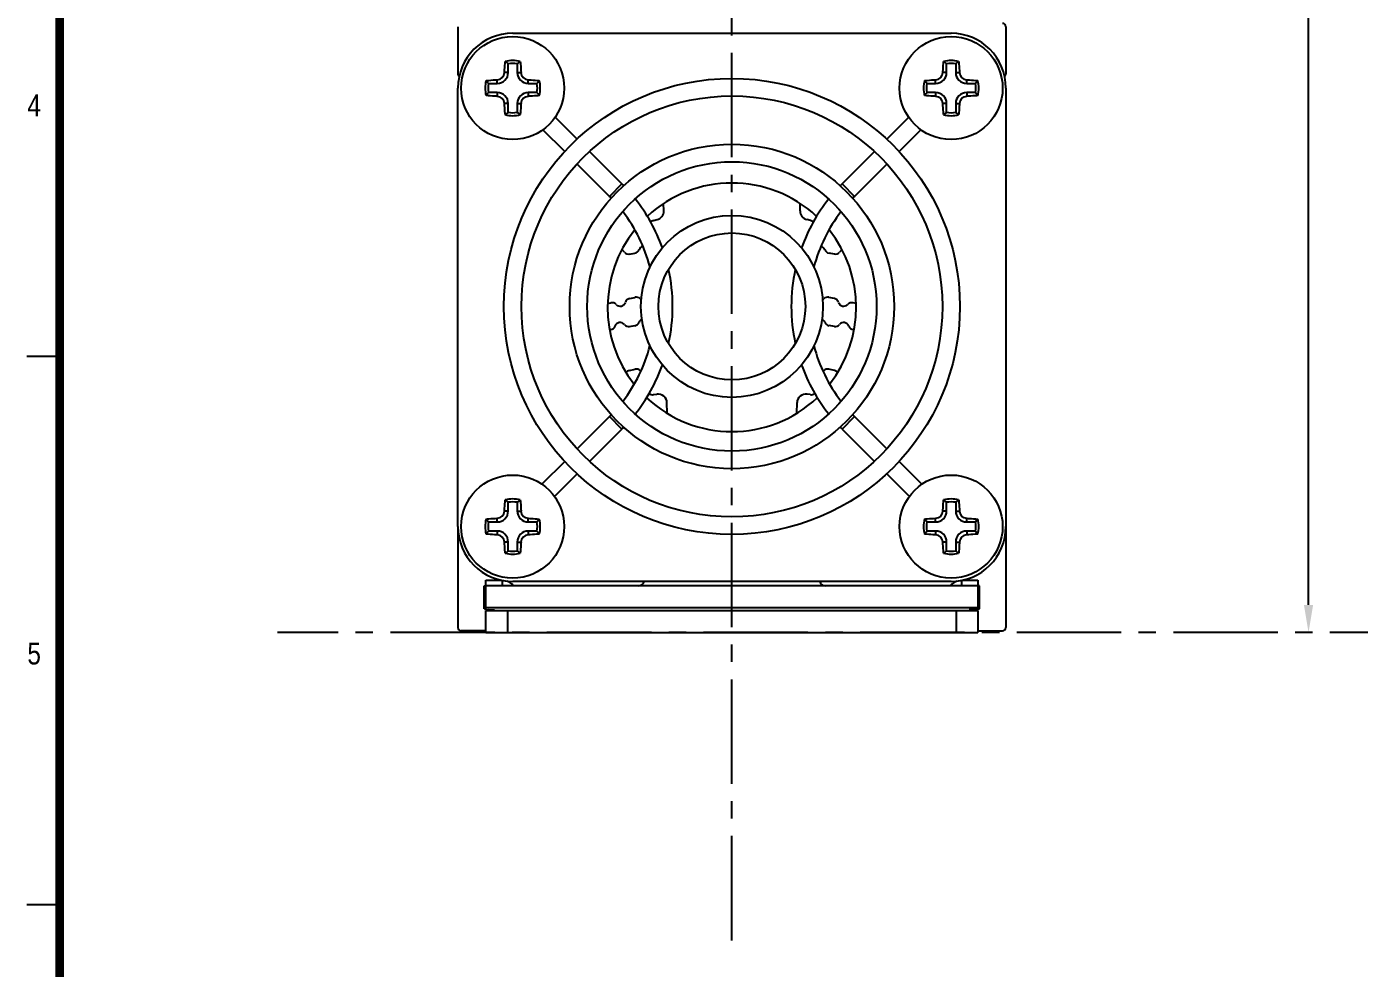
# Model space of a CAD drawing. Extents: x -1638 to -494, y -74 to 314.
# Drawn here: x -1050.8 to -929.2, y 24.3 to 110.2 of the extents above; entities that cross this region are included whole.
import ezdxf

# ---------------------------------------------------------------- set-up
doc = ezdxf.new("R2010")
doc.units = 0
doc.header["$PDMODE"] = 3
doc.header["$PDSIZE"] = 0.7
doc.linetypes.add('CENTER', pattern=[17.8, 10.75, -2.35, 2.35, -2.35])
doc.linetypes.add('CENTER2', pattern=[28.575, 19.05, -3.175, 3.175, -3.175])
doc.layers.get('0').update_dxf_attribs({"linetype": 'CONTINUOUS'})
doc.layers.get('DEFPOINTS').update_dxf_attribs({"linetype": 'CONTINUOUS'})
for name, color, linetype in [('3', 112, 'CENTER'), ('BRKT_HEATSINDXF_CONTINUOUS', 7, 'CONTINUOUS'), ('DIM', 1, 'CONTINUOUS'), ('FAN50X50X10_DXF_CONTINUOUS', 7, 'CONTINUOUS'), ('FAN_GRILL50_DXF_CONTINUOUS', 7, 'CONTINUOUS'), ('HEATSINK1040DXF_CONTINUOUS', 7, 'CONTINUOUS'), ('TH_T4X20-CUTDXF_CONTINUOUS', 7, 'CONTINUOUS')]:
    doc.layers.add(name, color=color, linetype=linetype)
doc.styles.add('OMI-1', font='arial.ttf', dxfattribs={"oblique": 1, "height": 3})
doc.styles.get("Standard").update_dxf_attribs({"font": 'gulim.ttc', "width": 0.8, "height": 2})
doc.dimstyles.new('1', dxfattribs={"dimtxt": 5, "dimasz": 2.5, "dimexe": 0.8, "dimexo": 0.3, "dimgap": 0.5, "dimtad": 1, "dimtoh": 1, "dimdec": 1, "dimzin": 0, "dimtxsty": 'OMI-1', "dimcen": 0, "dimclrd": 256, "dimclre": 256, "dimclrt": 256, "dimazin": 3, "dimtfac": 0.8, "dimtdec": 1, "dimtix": 1, "dimtmove": 0, "dimatfit": 3, "dimtolj": 1, "dimtzin": 0})

# ---------------------------------------------------------------- blocks, each defined once
blk = doc.blocks.new('*D2262')
at = {"layer": 'DEFPOINTS', "color": 0}
for p in [(-933.8, 180.63), (-889.49, 180.63), (-933.8, 54.93)]:
    blk.add_point(p, dxfattribs=at)
at = {"layer": 'DIM'}
for p, q in [((-889.79, 180.63), (-934.6, 180.63)), ((-933.8, 57.43), (-933.8, 178.13)), ((-934.1, 54.93), (-934.6, 54.93))]:
    blk.add_line(p, q, dxfattribs=at)
for points in [[(-933.38, 178.13), (-934.22, 178.13), (-933.8, 180.63)], [(-934.22, 57.43), (-933.38, 57.43), (-933.8, 54.93)]]:
    blk.add_solid(points, dxfattribs=at)
at = {"layer": 'DIM', "insert": (-935.83, 117.78), "char_height": 3, "attachment_point": 5, "rotation": 90, "style": 'OMI-1'}
blk.add_mtext('\\A1;\\A1;129.45', dxfattribs=at)

msp = doc.modelspace()

# ---------------------------------------------------------------- linework, layer by layer
for p, q in [((-1047.75, 80.08), (-1050.75, 80.08)), ((-1047.75, 30.08), (-1050.75, 30.08))]:
    msp.add_line(p, q)
at = {"const_width": 0.8}
msp.add_lwpolyline([(-497.75, 310.08), (-1047.75, 310.08), (-1047.75, -69.92), (-497.75, -69.92)], close=True, dxfattribs=at)
at = {"layer": '3', "linetype": 'CENTER2', "ltscale": 0.5}
for p, q in [((-986.41, 26.83), (-986.41, 209.46)), ((-579.42, 54.93), (-1027.86, 54.93))]:
    msp.add_line(p, q, dxfattribs=at)
at = {"layer": 'BRKT_HEATSINDXF_CONTINUOUS', "color": 7, "linetype": 'CONTINUOUS'}
for p, q in [((-1008.86, 59.68), (-1007.4, 59.68)), ((-1008.86, 56.98), (-1008.86, 59.68)), ((-1007.36, 59.67), (-1007.36, 59.18)), ((-965.46, 59.67), (-965.46, 59.18)), ((-965.41, 59.68), (-963.96, 59.68)), ((-963.96, 59.68), (-963.96, 56.98)), ((-963.96, 59.18), (-1008.86, 59.18)), ((-963.96, 57.18), (-1008.86, 57.18)), ((-1008.86, 56.98), (-1008.06, 56.98)), ((-1008.86, 56.93), (-963.96, 56.93)), ((-1008.86, 54.93), (-1008.86, 56.93)), ((-1008.06, 56.93), (-1008.06, 56.98)), ((-1006.86, 54.93), (-1006.86, 56.93)), ((-965.96, 56.93), (-965.96, 54.93)), ((-963.96, 56.98), (-964.76, 56.98)), ((-964.76, 56.93), (-964.76, 56.98)), ((-963.96, 56.93), (-963.96, 54.93)), ((-1008.86, 54.93), (-963.96, 54.93))]:
    msp.add_line(p, q, dxfattribs=at)
for centre, start, end in [((-1007.33, 58.48), 35.6853, 70.4772), ((-965.48, 58.48), 109.5228, 144.3147)]:
    msp.add_arc(centre, 1.2, start, end, dxfattribs=at)
at = {"layer": 'FAN50X50X10_DXF_CONTINUOUS', "color": 7, "linetype": 'CONTINUOUS'}
for p, q in [((-1006.41, 109.58), (-966.41, 109.58)), ((-1011.41, 64.58), (-1011.41, 104.58)), ((-961.41, 104.58), (-961.41, 64.58)), ((-966.41, 59.58), (-1006.41, 59.58))]:
    msp.add_line(p, q, dxfattribs=at)
for centre, radius, start, end in [((-1006.41, 104.58), 5, 90, 180), ((-966.41, 104.58), 5, 0, 90), ((-986.41, 84.58), 11.34, 47.0323, 132.9677), ((-986.41, 84.58), 11.34, 141.4042, 218.215), ((-986.41, 84.58), 11.34, 321.785, 38.5958), ((-986.41, 84.58), 11.34, 226.6417, 313.3583), ((-1006.41, 64.58), 5, 180, 270), ((-966.41, 64.58), 5, 270, 0)]:
    msp.add_arc(centre, radius, start, end, dxfattribs=at)
at = {"layer": 'FAN_GRILL50_DXF_CONTINUOUS', "color": 7, "linetype": 'CONTINUOUS'}
for p, q in [((-1000.53, 99.91), (-1002.54, 101.92)), ((-972.28, 99.91), (-970.28, 101.92)), ((-1001.66, 98.78), (-1003.65, 100.77)), ((-971.15, 98.78), (-969.16, 100.77)), ((-996.45, 95.83), (-999.4, 98.78)), ((-976.36, 95.83), (-973.41, 98.78)), ((-997.58, 94.7), (-1000.53, 97.65)), ((-975.23, 94.7), (-972.28, 97.65)), ((-996.45, 95.83), (-997.58, 94.7)), ((-976.36, 95.83), (-975.23, 94.7)), ((-997.58, 74.61), (-1000.53, 71.66)), ((-996.45, 73.48), (-997.58, 74.61)), ((-976.36, 73.48), (-975.23, 74.61)), ((-975.23, 74.61), (-972.28, 71.66)), ((-996.45, 73.48), (-999.4, 70.53)), ((-976.36, 73.48), (-973.41, 70.53)), ((-1001.66, 70.53), (-1003.74, 68.45)), ((-971.15, 70.53), (-969.07, 68.45)), ((-1000.53, 69.4), (-1002.6, 67.33)), ((-972.28, 69.4), (-970.21, 67.33))]:
    msp.add_line(p, q, dxfattribs=at)
for radius in [20.8, 19.2, 14.8, 13.2, 8.3, 6.7]:
    msp.add_circle((-986.41, 84.66), radius, dxfattribs=at)
for centre, radius, start, end in [((-1007.62, 84.66), 15.8, 44.1732, 45), ((-965.19, 84.66), 15.8, 135, 135.8144), ((-1007.62, 84.66), 14.2, 44.0771, 45), ((-1007.62, 84.66), 15.8, 19.7615, 38.3699), ((-965.19, 84.66), 15.8, 141.6209, 160.237), ((-965.19, 84.66), 14.2, 135, 135.9076), ((-1007.62, 84.66), 14.2, 14.657, 37.5596), ((-965.19, 84.66), 14.2, 142.4289, 165.3324), ((-1007.62, 84.66), 15.8, 347.6532, 12.3468), ((-965.19, 84.66), 15.8, 167.6532, 192.3468), ((-1007.62, 84.66), 14.2, 322.4289, 345.3324), ((-965.19, 84.66), 14.2, 194.657, 217.5596), ((-1007.62, 84.66), 15.8, 321.6209, 340.237), ((-965.19, 84.66), 15.8, 199.7615, 218.3699), ((-1007.62, 84.66), 14.2, 315, 315.9076), ((-965.19, 84.66), 14.2, 224.0771, 225), ((-1007.62, 84.66), 15.8, 315, 315.8144), ((-965.19, 84.66), 15.8, 224.1732, 225)]:
    msp.add_arc(centre, radius, start, end, dxfattribs=at)
at = {"layer": 'HEATSINK1040DXF_CONTINUOUS', "color": 7, "linetype": 'CONTINUOUS'}
for p, q in [((-1011.41, 110.18), (-1011.41, 105.88)), ((-961.41, 110.18), (-961.41, 105.88)), ((-992.62, 93.37), (-992.64, 94.06)), ((-980.19, 93.37), (-980.17, 94.06)), ((-993.56, 92.5), (-993.24, 92.58)), ((-979.25, 92.5), (-979.57, 92.58)), ((-995.75, 89.44), (-995.26, 89.52)), ((-977.06, 89.44), (-977.55, 89.52)), ((-995.76, 85.38), (-995.25, 85.49)), ((-977.05, 85.38), (-977.56, 85.49)), ((-997.74, 84.92), (-997.45, 84.99)), ((-975.07, 84.92), (-975.36, 84.99)), ((-995.75, 82.83), (-995.26, 82.91)), ((-977.06, 82.83), (-977.55, 82.91)), ((-997.56, 82.54), (-997.46, 82.55)), ((-975.25, 82.54), (-975.35, 82.55)), ((-995.76, 78.82), (-995.25, 78.93)), ((-977.05, 78.82), (-977.56, 78.93)), ((-993.55, 76.62), (-993.27, 76.66)), ((-979.26, 76.62), (-979.54, 76.66)), ((-992.32, 74.91), (-992.34, 75.89)), ((-980.49, 74.91), (-980.47, 75.89)), ((-1011.41, 64.58), (-1011.41, 55.38)), ((-961.41, 64.58), (-961.41, 55.38)), ((-1009.01, 59.18), (-1008.86, 59.18)), ((-1009.01, 57.08), (-1009.01, 59.18)), ((-963.81, 59.18), (-963.96, 59.18)), ((-963.81, 57.08), (-963.81, 59.18)), ((-1008.84, 57.04), (-1009.01, 57.08)), ((-1008.45, 56.93), (-1008.63, 56.98)), ((-964.37, 56.93), (-964.18, 56.98)), ((-963.97, 57.04), (-963.81, 57.08)), ((-1008.86, 55.08), (-1011.11, 55.08)), ((-963.96, 55.08), (-961.71, 55.08))]:
    msp.add_line(p, q, dxfattribs=at)
for centre, radius, start, end in [((-961.71, 110.18), 0.3, 0, 90), ((-1011.11, 105.88), 0.3, 180, 232.2337), ((-961.71, 105.88), 0.3, 307.7663, 0), ((-993.45, 92.02), 0.5, 103, 138.4586), ((-993.42, 93.36), 0.8, 283, 0.9347), ((-979.39, 93.36), 0.8, 179.0653, 257), ((-979.36, 92.02), 0.5, 41.5414, 77), ((-994.41, 89.66), 0.5, 104.2213, 159.1641), ((-978.41, 89.66), 0.5, 20.8359, 75.7787), ((-996.61, 89.31), 0.5, 39.1641, 75.2303), ((-995.83, 89.94), 0.5, 219.1641, 279.1641), ((-995.34, 90.02), 0.5, 279.1641, 339.1641), ((-977.47, 90.02), 0.5, 200.8359, 260.8359), ((-976.98, 89.94), 0.5, 260.8359, 320.8359), ((-976.21, 89.31), 0.5, 104.7697, 140.8359), ((-995.65, 84.89), 0.5, 103, 163), ((-995.14, 85.01), 0.5, 43, 103), ((-994.41, 85.69), 0.5, 223, 236.8642), ((-978.41, 85.69), 0.5, 303.3095, 317), ((-977.67, 85.01), 0.5, 77, 137), ((-977.16, 84.89), 0.5, 17, 77), ((-997.34, 84.5), 0.5, 43, 103), ((-996.61, 85.18), 0.5, 223, 343), ((-976.21, 85.18), 0.5, 197, 317), ((-975.47, 84.5), 0.5, 77, 137), ((-997.54, 83.04), 0.5, 279.1869, 339.3624), ((-996.61, 82.69), 0.5, 39.0114, 159.3624), ((-995.83, 83.32), 0.5, 219.0114, 279.1869), ((-995.34, 83.4), 0.5, 279.1869, 339.1869), ((-994.41, 83.05), 0.5, 115.478, 159.1869), ((-978.41, 83.05), 0.5, 20.8131, 64.5451), ((-977.47, 83.4), 0.5, 200.8131, 260.8131), ((-976.98, 83.32), 0.5, 260.8131, 320.9886), ((-976.21, 82.69), 0.5, 20.6376, 140.9886), ((-975.27, 83.04), 0.5, 200.6376, 260.8131), ((-995.65, 78.33), 0.5, 103, 143.5824), ((-995.14, 78.45), 0.5, 43, 103), ((-994.41, 79.13), 0.5, 223, 231.8092), ((-978.41, 79.13), 0.5, 308.1908, 317), ((-977.67, 78.45), 0.5, 77, 137), ((-977.16, 78.33), 0.5, 36.4176, 77), ((-993.63, 77.11), 0.5, 230.0334, 279.2093), ((-993.14, 75.87), 0.8, 0.9347, 99.2093), ((-979.67, 75.87), 0.8, 80.7907, 179.0653), ((-979.18, 77.11), 0.5, 260.7907, 309.9666), ((-994.91, 59.68), 0.5, 270, 348.4095), ((-977.91, 59.68), 0.5, 191.5905, 270), ((-1011.11, 55.38), 0.3, 180, 270), ((-961.71, 55.38), 0.3, 270, 0)]:
    msp.add_arc(centre, radius, start, end, dxfattribs=at)
at = {"layer": 'TH_T4X20-CUTDXF_CONTINUOUS', "color": 7, "linetype": 'CONTINUOUS'}
for p, q in [((-1006.82, 106), (-1007.16, 106)), ((-1006.82, 106), (-1006.82, 106.79)), ((-1005.99, 106.79), (-1005.99, 106)), ((-1005.99, 106), (-1005.65, 106)), ((-966.82, 106), (-967.16, 106)), ((-966.82, 106), (-966.82, 106.79)), ((-965.99, 106.79), (-965.99, 106)), ((-965.99, 106), (-965.65, 106)), ((-1008.62, 105), (-1007.82, 105)), ((-1007.82, 105), (-1007.82, 105.34)), ((-1004.99, 105), (-1004.99, 105.34)), ((-1004.99, 105), (-1004.19, 105)), ((-968.62, 105), (-967.82, 105)), ((-967.82, 105), (-967.82, 105.34)), ((-964.99, 105), (-964.99, 105.34)), ((-964.99, 105), (-964.19, 105)), ((-1007.82, 104.17), (-1008.62, 104.17)), ((-1007.82, 104.17), (-1007.82, 103.83)), ((-1004.99, 104.17), (-1004.99, 103.83)), ((-1004.19, 104.17), (-1004.99, 104.17)), ((-967.82, 104.17), (-968.62, 104.17)), ((-967.82, 104.17), (-967.82, 103.83)), ((-964.19, 104.17), (-964.99, 104.17)), ((-964.99, 104.17), (-964.99, 103.83)), ((-1006.82, 103.17), (-1007.16, 103.17)), ((-1006.82, 102.37), (-1006.82, 103.17)), ((-1005.99, 103.17), (-1005.99, 102.37)), ((-1005.99, 103.17), (-1005.65, 103.17)), ((-966.82, 103.17), (-967.16, 103.17)), ((-966.82, 102.37), (-966.82, 103.17)), ((-965.99, 103.17), (-965.65, 103.17)), ((-965.99, 103.17), (-965.99, 102.37)), ((-1006.82, 66), (-1007.16, 66)), ((-1006.82, 66), (-1006.82, 66.79)), ((-1005.99, 66.79), (-1005.99, 66)), ((-1005.99, 66), (-1005.65, 66)), ((-966.82, 66), (-967.16, 66)), ((-966.82, 66), (-966.82, 66.79)), ((-965.99, 66.79), (-965.99, 66)), ((-965.99, 66), (-965.65, 66)), ((-1008.62, 65), (-1007.82, 65)), ((-1007.82, 65), (-1007.82, 65.34)), ((-1004.99, 65), (-1004.99, 65.34)), ((-1004.99, 65), (-1004.19, 65)), ((-968.62, 65), (-967.82, 65)), ((-967.82, 65), (-967.82, 65.34)), ((-964.99, 65), (-964.99, 65.34)), ((-964.99, 65), (-964.19, 65)), ((-1007.82, 64.17), (-1008.62, 64.17)), ((-1007.82, 64.17), (-1007.82, 63.83)), ((-1004.19, 64.17), (-1004.99, 64.17)), ((-1004.99, 64.17), (-1004.99, 63.83)), ((-967.82, 64.17), (-968.62, 64.17)), ((-967.82, 64.17), (-967.82, 63.83)), ((-964.19, 64.17), (-964.99, 64.17)), ((-964.99, 64.17), (-964.99, 63.83)), ((-1006.82, 63.17), (-1007.16, 63.17)), ((-1006.82, 62.37), (-1006.82, 63.17)), ((-1005.99, 63.17), (-1005.65, 63.17)), ((-1005.99, 63.17), (-1005.99, 62.37)), ((-966.82, 63.17), (-967.16, 63.17)), ((-966.82, 62.37), (-966.82, 63.17)), ((-965.99, 63.17), (-965.65, 63.17)), ((-965.99, 63.17), (-965.99, 62.37))]:
    msp.add_line(p, q, dxfattribs=at)
for centre in [(-1006.41, 104.58), (-966.41, 104.58), (-1006.41, 64.58), (-966.41, 64.58)]:
    msp.add_circle(centre, 4.7, dxfattribs=at)
for centre, radius, start, end in [((-1006.41, 104.58), 2.52, 74.2586, 105.7414), ((-1011.65, 100.97), 7.57, 50.3231, 52.9243), ((-1001.16, 100.97), 7.57, 127.0757, 129.6769), ((-966.41, 104.58), 2.52, 74.2586, 105.7414), ((-971.65, 100.97), 7.57, 50.3231, 52.9243), ((-961.16, 100.97), 7.57, 127.0757, 129.6769), ((-1007.82, 106), 1, 270, 0), ((-1007.85, 106.03), 0.694, 272.8542, 357.1458), ((-1006.41, 104.58), 2.25, 79.3916, 100.6084), ((-1004.99, 106), 1, 180, 270), ((-1004.96, 106.03), 0.694, 182.8542, 267.1458), ((-967.82, 106), 1, 270, 0), ((-967.85, 106.03), 0.694, 272.8542, 357.1458), ((-966.41, 104.58), 2.25, 79.3916, 100.6084), ((-964.99, 106), 1, 180, 270), ((-964.96, 106.03), 0.694, 182.8542, 267.1458), ((-1006.41, 104.58), 2.52, 164.2586, 195.7414), ((-1002.79, 109.83), 7.57, 217.0757, 219.6769), ((-1006.41, 104.58), 2.25, 169.3916, 190.6084), ((-1010.02, 109.83), 7.57, 320.3231, 322.9243), ((-1006.41, 104.58), 2.25, 349.3916, 10.6084), ((-1006.41, 104.58), 2.52, 344.2586, 15.7414), ((-966.41, 104.58), 2.52, 164.2586, 195.7414), ((-962.79, 109.83), 7.57, 217.0757, 219.6769), ((-966.41, 104.58), 2.25, 169.3916, 190.6084), ((-970.02, 109.83), 7.57, 320.3231, 322.9243), ((-966.41, 104.58), 2.25, 349.3916, 10.6084), ((-966.41, 104.58), 2.52, 344.2586, 15.7414), ((-1002.79, 99.34), 7.57, 140.3231, 142.9243), ((-1007.82, 103.17), 1, 0, 90), ((-1007.85, 103.13), 0.694, 2.8542, 87.1458), ((-1004.99, 103.17), 1, 90, 180), ((-1004.96, 103.13), 0.694, 92.8542, 177.1458), ((-1010.02, 99.34), 7.57, 37.0757, 39.6769), ((-962.79, 99.34), 7.57, 140.3231, 142.9243), ((-967.82, 103.17), 1, 0, 90), ((-967.85, 103.13), 0.694, 2.8542, 87.1458), ((-964.99, 103.17), 1, 90, 180), ((-964.96, 103.13), 0.694, 92.8542, 177.1458), ((-970.02, 99.34), 7.57, 37.0757, 39.6769), ((-1011.65, 108.19), 7.57, 307.0757, 309.6769), ((-1006.41, 104.58), 2.52, 254.2586, 285.7414), ((-1006.41, 104.58), 2.25, 259.3916, 280.6084), ((-1001.16, 108.19), 7.57, 230.3231, 232.9243), ((-971.65, 108.19), 7.57, 307.0757, 309.6769), ((-966.41, 104.58), 2.52, 254.2586, 285.7414), ((-966.41, 104.58), 2.25, 259.3916, 280.6084), ((-961.16, 108.19), 7.57, 230.3231, 232.9243), ((-1006.41, 64.58), 2.52, 74.2586, 105.7414), ((-1011.65, 60.97), 7.57, 50.3231, 52.9243), ((-1001.16, 60.97), 7.57, 127.0757, 129.6769), ((-966.41, 64.58), 2.52, 74.2586, 105.7414), ((-971.65, 60.97), 7.57, 50.3231, 52.9243), ((-961.16, 60.97), 7.57, 127.0757, 129.6769), ((-1007.82, 66), 1, 270, 0), ((-1007.85, 66.03), 0.694, 272.8542, 357.1458), ((-1006.41, 64.58), 2.25, 79.3916, 100.6084), ((-1004.99, 66), 1, 180, 270), ((-1004.96, 66.03), 0.694, 182.8542, 267.1458), ((-967.82, 66), 1, 270, 0), ((-967.85, 66.03), 0.694, 272.8542, 357.1458), ((-966.41, 64.58), 2.25, 79.3916, 100.6084), ((-964.99, 66), 1, 180, 270), ((-964.96, 66.03), 0.694, 182.8542, 267.1458), ((-1006.41, 64.58), 2.52, 164.2586, 195.7414), ((-1002.79, 69.83), 7.57, 217.0757, 219.6769), ((-1006.41, 64.58), 2.25, 169.3916, 190.6084), ((-1010.02, 69.83), 7.57, 320.3231, 322.9243), ((-1006.41, 64.58), 2.25, 349.3916, 10.6084), ((-1006.41, 64.58), 2.52, 344.2586, 15.7414), ((-966.41, 64.58), 2.52, 164.2586, 195.7414), ((-962.79, 69.83), 7.57, 217.0757, 219.6769), ((-966.41, 64.58), 2.25, 169.3916, 190.6084), ((-970.02, 69.83), 7.57, 320.3231, 322.9243), ((-966.41, 64.58), 2.25, 349.3916, 10.6084), ((-966.41, 64.58), 2.52, 344.2586, 15.7414), ((-1002.79, 59.34), 7.57, 140.3231, 142.9243), ((-1007.82, 63.17), 1, 0, 90), ((-1007.85, 63.13), 0.694, 2.8542, 87.1458), ((-1004.99, 63.17), 1, 90, 180), ((-1004.96, 63.13), 0.694, 92.8542, 177.1458), ((-1010.02, 59.34), 7.57, 37.0757, 39.6769), ((-962.79, 59.34), 7.57, 140.3231, 142.9243), ((-967.82, 63.17), 1, 0, 90), ((-967.85, 63.13), 0.694, 2.8542, 87.1458), ((-964.99, 63.17), 1, 90, 180), ((-964.96, 63.13), 0.694, 92.8542, 177.1458), ((-970.02, 59.34), 7.57, 37.0757, 39.6769), ((-1011.65, 68.19), 7.57, 307.0757, 309.6769), ((-1006.41, 64.58), 2.52, 254.2586, 285.7414), ((-1006.41, 64.58), 2.25, 259.3916, 280.6084), ((-1001.16, 68.19), 7.57, 230.3231, 232.9243), ((-971.65, 68.19), 7.57, 307.0757, 309.6769), ((-966.41, 64.58), 2.52, 254.2586, 285.7414), ((-966.41, 64.58), 2.25, 259.3916, 280.6084), ((-961.16, 68.19), 7.57, 230.3231, 232.9243)]:
    msp.add_arc(centre, radius, start, end, dxfattribs=at)
for points, knots in [([(-1007.16, 106), (-1007.16, 106.08), (-1007.14, 106.42), (-1007.11, 106.76), (-1007.09, 107.01)], [0, 0, 0, 0, 0.257774, 1, 1, 1, 1]), ([(-1005.72, 107.01), (-1005.71, 106.93), (-1005.68, 106.59), (-1005.66, 106.25), (-1005.65, 106)], [0, 0, 0, 0, 0.241537, 1, 1, 1, 1]), ([(-967.16, 106), (-967.16, 106.08), (-967.14, 106.42), (-967.11, 106.76), (-967.09, 107.01)], [0, 0, 0, 0, 0.257774, 1, 1, 1, 1]), ([(-965.72, 107.01), (-965.71, 106.93), (-965.68, 106.59), (-965.66, 106.25), (-965.65, 106)], [0, 0, 0, 0, 0.241537, 1, 1, 1, 1]), ([(-1008.83, 105.27), (-1008.75, 105.27), (-1008.41, 105.3), (-1008.08, 105.33), (-1007.82, 105.34)], [0, 0, 0, 0, 0.241538, 1, 1, 1, 1]), ([(-1004.99, 105.34), (-1004.9, 105.33), (-1004.57, 105.32), (-1004.23, 105.29), (-1003.98, 105.27)], [0, 0, 0, 0, 0.257772, 1, 1, 1, 1]), ([(-968.83, 105.27), (-968.75, 105.27), (-968.41, 105.3), (-968.08, 105.33), (-967.82, 105.34)], [0, 0, 0, 0, 0.241538, 1, 1, 1, 1]), ([(-964.99, 105.34), (-964.9, 105.33), (-964.57, 105.32), (-964.23, 105.29), (-963.98, 105.27)], [0, 0, 0, 0, 0.257772, 1, 1, 1, 1]), ([(-1007.82, 103.83), (-1007.91, 103.83), (-1008.24, 103.85), (-1008.58, 103.88), (-1008.83, 103.9)], [0, 0, 0, 0, 0.257772, 1, 1, 1, 1]), ([(-1003.98, 103.9), (-1004.06, 103.89), (-1004.4, 103.86), (-1004.74, 103.84), (-1004.99, 103.83)], [0, 0, 0, 0, 0.241538, 1, 1, 1, 1]), ([(-967.82, 103.83), (-967.91, 103.83), (-968.24, 103.85), (-968.58, 103.88), (-968.83, 103.9)], [0, 0, 0, 0, 0.257772, 1, 1, 1, 1]), ([(-963.98, 103.9), (-964.06, 103.89), (-964.4, 103.86), (-964.74, 103.84), (-964.99, 103.83)], [0, 0, 0, 0, 0.241538, 1, 1, 1, 1]), ([(-1007.09, 102.16), (-1007.1, 102.24), (-1007.13, 102.58), (-1007.15, 102.91), (-1007.16, 103.17)], [0, 0, 0, 0, 0.241537, 1, 1, 1, 1]), ([(-1005.65, 103.17), (-1005.65, 103.08), (-1005.67, 102.74), (-1005.7, 102.41), (-1005.72, 102.16)], [0, 0, 0, 0, 0.257774, 1, 1, 1, 1]), ([(-967.09, 102.16), (-967.1, 102.24), (-967.13, 102.58), (-967.15, 102.91), (-967.16, 103.17)], [0, 0, 0, 0, 0.241537, 1, 1, 1, 1]), ([(-965.65, 103.17), (-965.65, 103.08), (-965.67, 102.74), (-965.7, 102.41), (-965.72, 102.16)], [0, 0, 0, 0, 0.257774, 1, 1, 1, 1]), ([(-1007.16, 66), (-1007.16, 66.08), (-1007.14, 66.42), (-1007.11, 66.76), (-1007.09, 67.01)], [0, 0, 0, 0, 0.257774, 1, 1, 1, 1]), ([(-1005.72, 67.01), (-1005.71, 66.93), (-1005.68, 66.59), (-1005.66, 66.25), (-1005.65, 66)], [0, 0, 0, 0, 0.241537, 1, 1, 1, 1]), ([(-967.16, 66), (-967.16, 66.08), (-967.14, 66.42), (-967.11, 66.76), (-967.09, 67.01)], [0, 0, 0, 0, 0.257774, 1, 1, 1, 1]), ([(-965.72, 67.01), (-965.71, 66.93), (-965.68, 66.59), (-965.66, 66.25), (-965.65, 66)], [0, 0, 0, 0, 0.241537, 1, 1, 1, 1]), ([(-1008.83, 65.27), (-1008.75, 65.27), (-1008.41, 65.3), (-1008.08, 65.33), (-1007.82, 65.34)], [0, 0, 0, 0, 0.241538, 1, 1, 1, 1]), ([(-1004.99, 65.34), (-1004.9, 65.33), (-1004.57, 65.32), (-1004.23, 65.29), (-1003.98, 65.27)], [0, 0, 0, 0, 0.257772, 1, 1, 1, 1]), ([(-968.83, 65.27), (-968.75, 65.27), (-968.41, 65.3), (-968.08, 65.33), (-967.82, 65.34)], [0, 0, 0, 0, 0.241538, 1, 1, 1, 1]), ([(-964.99, 65.34), (-964.9, 65.33), (-964.57, 65.32), (-964.23, 65.29), (-963.98, 65.27)], [0, 0, 0, 0, 0.257772, 1, 1, 1, 1]), ([(-1007.82, 63.83), (-1007.91, 63.83), (-1008.24, 63.85), (-1008.58, 63.88), (-1008.83, 63.9)], [0, 0, 0, 0, 0.257772, 1, 1, 1, 1]), ([(-1003.98, 63.9), (-1004.06, 63.89), (-1004.4, 63.86), (-1004.74, 63.84), (-1004.99, 63.83)], [0, 0, 0, 0, 0.241538, 1, 1, 1, 1]), ([(-967.82, 63.83), (-967.91, 63.83), (-968.24, 63.85), (-968.58, 63.88), (-968.83, 63.9)], [0, 0, 0, 0, 0.257772, 1, 1, 1, 1]), ([(-963.98, 63.9), (-964.06, 63.89), (-964.4, 63.86), (-964.74, 63.84), (-964.99, 63.83)], [0, 0, 0, 0, 0.241538, 1, 1, 1, 1]), ([(-1007.09, 62.16), (-1007.1, 62.24), (-1007.13, 62.58), (-1007.15, 62.91), (-1007.16, 63.17)], [0, 0, 0, 0, 0.241537, 1, 1, 1, 1]), ([(-1005.65, 63.17), (-1005.65, 63.08), (-1005.67, 62.74), (-1005.7, 62.41), (-1005.72, 62.16)], [0, 0, 0, 0, 0.257774, 1, 1, 1, 1]), ([(-967.09, 62.16), (-967.1, 62.24), (-967.13, 62.58), (-967.15, 62.91), (-967.16, 63.17)], [0, 0, 0, 0, 0.241537, 1, 1, 1, 1]), ([(-965.65, 63.17), (-965.65, 63.08), (-965.67, 62.74), (-965.7, 62.41), (-965.72, 62.16)], [0, 0, 0, 0, 0.257774, 1, 1, 1, 1])]:
    msp.add_open_spline(points, degree=3, knots=knots, dxfattribs=at)

# ---------------------------------------------------------------- texts
at = {"width": 0.85}
for s, p in [('4', (-1050.69, 102)), ('5', (-1050.69, 52))]:
    msp.add_text(s, height=2, dxfattribs=at).set_placement(p)

# ---------------------------------------------------------------- dimensions: what is measured, and where the dimension line sits
at = {"layer": 'DIM'}
dim = msp.add_linear_dim(base=(-933.8, 180.63), p1=(-933.8, 54.93), p2=(-889.49, 180.63), angle=90, text='\\A1;129.45', dimstyle='1', override={"dimtxsty": 'OMI-1'}, dxfattribs=at)
dim.commit()
dim.dimension.update_dxf_attribs({"geometry": '*D2262', "text_midpoint": (-935.83, 117.78)})

doc.saveas('drawing.dxf')
